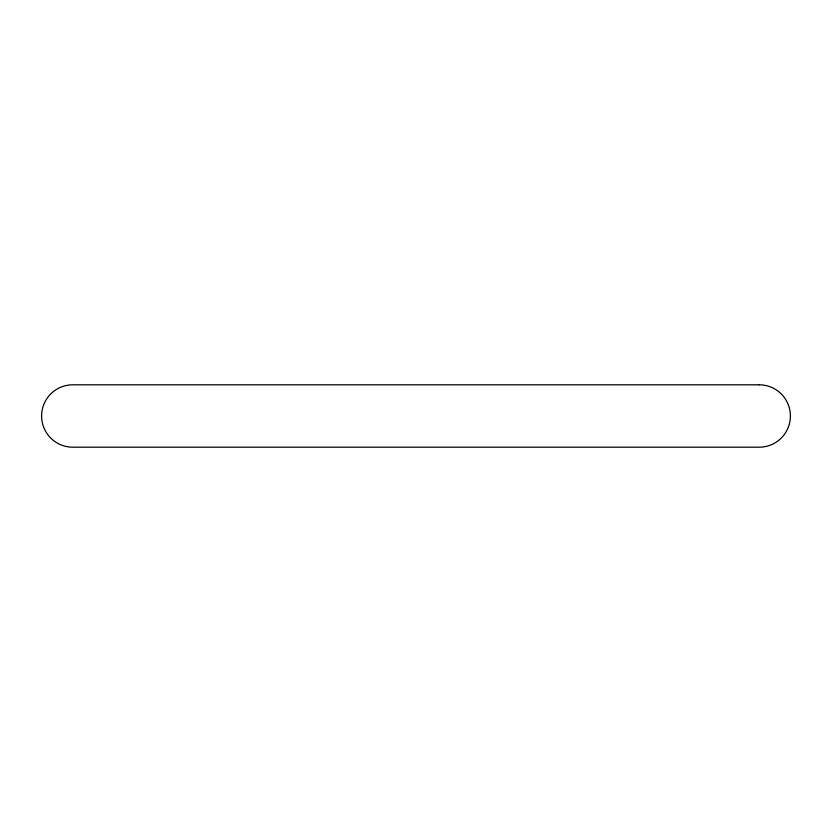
<?xml version="1.0" encoding="UTF-8"?>
<svg xmlns="http://www.w3.org/2000/svg" width="832" height="832" viewBox="0 0 832 832"><rect width="100%" height="100%" fill="white"/><g stroke="black" fill="none" stroke-linecap="round" stroke-linejoin="round"><path stroke-width="1.25" d="M759.2 384.8L72.8 384.8A31.2 31.2 0 0 0 41.6 416A31.2 31.2 0 0 0 72.8 447.2L759.2 447.2A31.2 31.2 0 0 0 790.4 416A31.2 31.2 0 0 0 759.2 384.8"/></g></svg>
